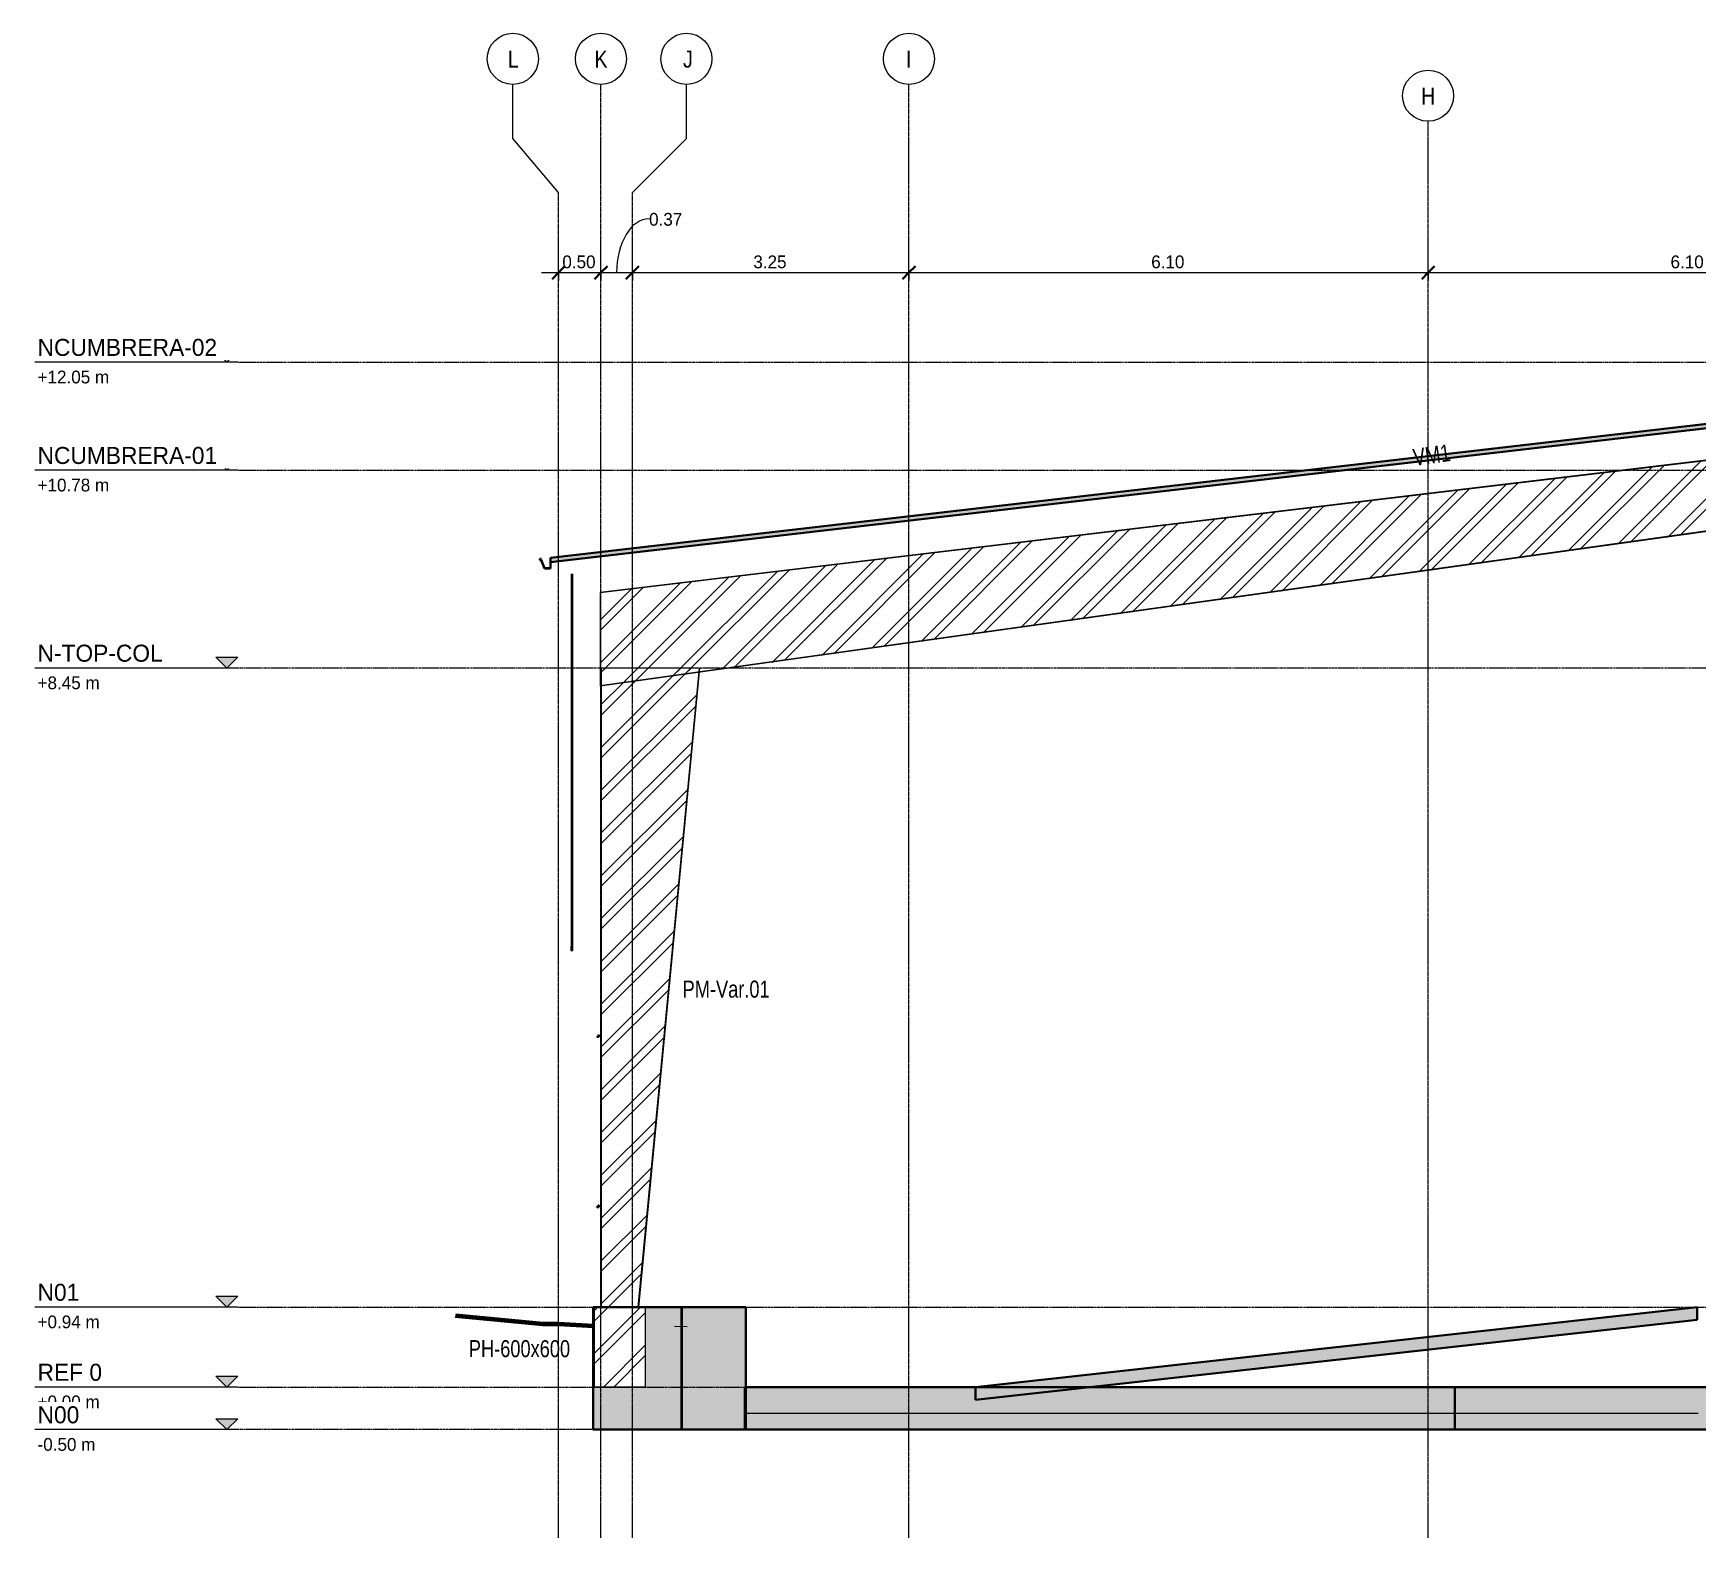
# Model space of a CAD drawing. Header units: centimetres. Extents: x -6111 to 13767, y -285 to 1600.
# Drawn here: x 6726 to 8682, y -177 to 1591 of the extents above; entities that cross this region are included whole.
import ezdxf

# ---------------------------------------------------------------- set-up
doc = ezdxf.new("R2010")
doc.units = ezdxf.units.CM
doc.linetypes.add('Centre', pattern=[3.175, 0.635, -0.475, 1.59, -0.475])
doc.linetypes.add('Grid Line', pattern=[2.2225, 1.27, -0.3175, 0.3175, -0.3175])
for name, color, linetype, lineweight in [('A-ANNO-DIMS', 7, 'Continuous', 9), ('A-ANNO-DIMS-100', 7, 'Continuous', 9), ('A-FLOR', 7, 'Continuous', 9), ('A-FLOR-LEVL', 7, 'Continuous', 9), ('A-FLOR-PATT', 7, 'Continuous', 35), ('A-ROOF', 7, 'Continuous', 9), ('A-ROOF-MCUT', 7, 'Continuous', 35), ('A-ROOF-PATT', 7, 'Continuous', 35), ('A-WALL', 7, 'Continuous', 9), ('A-WALL-PATT', 7, 'Continuous', 35), ('C-BLDG-PADS', 7, 'Continuous', 9), ('C-TOPO', 7, 'Continuous', 9), ('S-BEAM', 7, 'Continuous', 9), ('S-BEAM-IDEN', 7, 'Continuous', 18), ('S-COLS', 7, 'Continuous', 9), ('S-COLS-IDEN', 7, 'Continuous', 9), ('S-GRID', 7, 'Continuous', 9), ('S-GRID-IDEN', 7, 'Continuous', 9)]:
    doc.layers.add(name, color=color, linetype=linetype, lineweight=lineweight)
doc.styles.add('Century Gothic', font='GOTHIC.TTF', dxfattribs={"height": 20})
doc.styles.add('Century Gothic_1', font='GOTHIC.TTF', dxfattribs={"height": 15})
doc.styles.add('Century Gothic_2', font='GOTHIC.TTF', dxfattribs={"width": 0.8, "height": 20})
doc.styles.add('Saira Condensed', font='SairaCondensed-Regular.ttf', dxfattribs={"height": 20})
doc.dimstyles.new('FCA_N_Cotas_E100', dxfattribs={"dimscale": 30.48, "dimtxt": 15.662524, "dimasz": 0.492126, "dimexe": 0.656168, "dimexo": 0.656168, "dimgap": 0.032808, "dimtad": 1, "dimlfac": 0.01, "dimrnd": 0.01, "dimzin": 0, "dimdsep": 46, "dimtxsty": 'Century Gothic_1', "dimblk1": 'OBLIQUE', "dimblk2": 'OBLIQUE', "dimsah": 1, "dimcen": 0.09, "dimdle": 0.656168, "dimadec": 3, "dimazin": 2, "dimtfac": 1, "dimtdec": 4, "dimtix": 1, "dimtmove": 0, "dimatfit": 3, "dimfxl": 1, "dimtvp": 1, "dimtolj": 1, "dimtzin": 0, "dimarcsym": 2})
doc.dimstyles.new('FCA_N_Cotas_E100_1', dxfattribs={"dimscale": 30.48, "dimtxt": 15.662524, "dimasz": 0.492126, "dimexe": 0.656168, "dimexo": 0.656168, "dimgap": 0.032808, "dimtad": 1, "dimlfac": 0.01, "dimrnd": 0.01, "dimzin": 0, "dimdsep": 46, "dimtxsty": 'Century Gothic_1', "dimblk1": 'OBLIQUE', "dimblk2": 'OBLIQUE', "dimsah": 1, "dimcen": 0.09, "dimdle": 0.656168, "dimadec": 3, "dimazin": 2, "dimtfac": 1, "dimtdec": 4, "dimtix": 1, "dimtmove": 1, "dimatfit": 3, "dimfxl": 1, "dimtvp": 1, "dimtolj": 1, "dimtzin": 0, "dimarcsym": 2})
pattern_1 = [(45, (13128.9, 0), (-25.14472, 25.14472), []), (45, (13128.9, 38.1), (-25.14472, 25.14472), [])]

# ---------------------------------------------------------------- blocks, each defined once
blk = doc.blocks.new('Ramp - Ramp-1344422-Elevación Eje 5')
at = {"layer": 'A-FLOR-LEVL', "true_color": 0xeaeaea}
blk.add_hatch(color=254, dxfattribs=at).paths.add_polyline_path([(-5474.1, 0), (-4762.3, 78.9), (-4762.3, 94), (-5610.2, 0), (-5574.6, 0)])
at = {"layer": 'A-FLOR-LEVL', "color": 254, "lineweight": 35, "true_color": 0xcccccc}
for p, q in [((-4762.3, 94), (-5610.2, 0)), ((-5610.2, -15.1), (-4762.3, 78.9)), ((-4762.3, 78.9), (-4762.3, 94)), ((-5610.2, 0), (-5610.2, -15.1))]:
    blk.add_line(p, q, dxfattribs=at)
blk = doc.blocks.new('PQ_RVR_ARQ-01_ZZ_ZZ_MO_T_A_rvt-4-Elevación Eje 5')
at = {"layer": 'A-ROOF-PATT', "lineweight": 9, "true_color": 0xeaeaea}
blk.add_hatch(color=254, dxfattribs=at).paths.add_polyline_path([(-2152.9, 966.1), (-2152.9, 971.2), (-4147.4, 1201.9), (-6109.6, 974.5), (-6109.6, 969.5), (-4147.4, 1196.9), (-2186.2, 970)])
at = {"layer": 'A-WALL-PATT', "lineweight": 9, "true_color": 0xeaeaea}
for points in [[(-6084.7, 518), (-6084.2, 518), (-6084.2, 955.5), (-6084.7, 955.5), (-6084.7, 562.1)], [(-6085.9, 513), (-6083.4, 513), (-6083.4, 518), (-6085.9, 518)]]:
    blk.add_hatch(color=254, dxfattribs=at).paths.add_polyline_path(points)
at = {"layer": 'A-FLOR', "color": 254, "lineweight": 35, "true_color": 0xcccccc}
for p, q in [((-5881.4, 0), (-5881.4, -50)), ((-5047.2, 0), (-5881.4, 0)), ((-5047.2, -50), (-5047.2, 0)), ((-5047.2, 0), (-5047.2, -50)), ((-2771.6, 0), (-5047.2, 0)), ((-5881.4, -50), (-5047.2, -50)), ((-5047.2, -50), (-2771.6, -50))]:
    blk.add_line(p, q, dxfattribs=at)
at = {"layer": 'A-ROOF', "color": 254, "lineweight": 35, "true_color": 0xcccccc}
for p, q in [((-4147.4, 1201.9), (-6109.6, 974.5)), ((-6109.6, 969.5), (-4147.4, 1196.9)), ((-6109.6, 974.5), (-6109.6, 969.5))]:
    blk.add_line(p, q, dxfattribs=at)
at = {"layer": 'A-ROOF-MCUT', "color": 254, "true_color": 0xcccccc}
for p, q in [((-6120.9, 973.3), (-6122.1, 973.3)), ((-6122.1, 973.3), (-6122.1, 972)), ((-6122.1, 972), (-6120.9, 972)), ((-6121.8, 972.3), (-6121.8, 972.9)), ((-6121.8, 972.9), (-6120.9, 972.9)), ((-6120.6, 972.3), (-6121.8, 972.3)), ((-6120.9, 972.9), (-6120.9, 973.3)), ((-6120.9, 972), (-6117, 962)), ((-6116.8, 962.4), (-6120.6, 972.3)), ((-6117, 962), (-6109.6, 962)), ((-6109.9, 962.4), (-6116.8, 962.4)), ((-6109.6, 974.5), (-6109.9, 974.5)), ((-6109.9, 974.5), (-6109.9, 962.4)), ((-6109.6, 962), (-6109.6, 974.5))]:
    blk.add_line(p, q, dxfattribs=at)
at = {"layer": 'A-WALL', "color": 254, "lineweight": 35, "true_color": 0xcccccc}
for p, q in [((-6084.2, 955.5), (-6084.7, 955.5)), ((-6084.7, 955.5), (-6084.7, 518)), ((-6084.2, 518), (-6084.2, 955.5)), ((-6084.7, 518), (-6084.2, 518)), ((-5955.6, 94), (-6059.8, 94)), ((-6059.8, 94), (-6059.8, -50)), ((-5880.2, 94), (-5955.6, 94)), ((-5955.6, 94), (-5955.6, -50)), ((-5955.6, -50), (-5955.6, 94)), ((-5880.2, -50), (-5880.2, 94)), ((-6059.8, -50), (-5955.6, -50)), ((-5955.6, -50), (-5880.2, -50))]:
    blk.add_line(p, q, dxfattribs=at)
at = {"layer": 'A-WALL', "color": 254, "true_color": 0xcccccc}
for p, q in [((-6085.9, 518), (-6085.9, 513)), ((-6083.4, 518), (-6085.9, 518)), ((-6085.9, 513), (-6083.4, 513)), ((-6083.4, 513), (-6083.4, 518))]:
    blk.add_line(p, q, dxfattribs=at)
at = {"layer": 'C-BLDG-PADS', "color": 254, "lineweight": 18, "true_color": 0xdadada}
for p, q in [((-4761.2, 0), (-5881.4, 0)), ((-5881.4, 0), (-5881.4, -30.5)), ((-5881.4, -30.5), (-4761.2, -30.5))]:
    blk.add_line(p, q, dxfattribs=at)
at = {"layer": 'C-TOPO', "color": 254, "lineweight": 70, "true_color": 0xdadada}
for p, q in [((-6118.6, 74.1), (-6221.4, 83.7)), ((-6100.1, 73.8), (-6118.6, 74.1)), ((-6059.8, 71.5), (-6100.1, 73.8))]:
    blk.add_line(p, q, dxfattribs=at)
at = {"layer": 'C-TOPO', "color": 254, "true_color": 0xdadada}
for p, q in [((-6221.4, 83.7), (-6118.6, 74.1)), ((-6129.9, 74.4), (-6118.6, 74.1)), ((-6121.7, 74.4), (-6100.1, 73.8)), ((-6100.1, 73.8), (-6118.6, 74.1)), ((-6059.8, 71.5), (-6100.1, 73.8)), ((-5964, 71.5), (-5949, 71.4))]:
    blk.add_line(p, q, dxfattribs=at)
at = {"layer": 'A-FLOR-LEVL', "color": 254, "lineweight": 70, "true_color": 0xdadada}
blk.add_blockref('Ramp - Ramp-1344422-Elevación Eje 5', (0, 0), dxfattribs=at)
blk = doc.blocks.new('M_L Equal Angles - 25 x 25 mm-1641098-Elevación Eje 5')
at = {"layer": 'S-BEAM', "lineweight": 35}
for p, q in [((-6055.4, 211.7), (-6055.4, 211.5)), ((-6055.4, 211.5), (-6052.9, 211.5)), ((-6053.8, 211.8), (-6055.2, 211.8)), ((-6053.2, 213.8), (-6053.2, 212.5)), ((-6052.9, 214), (-6053, 214)), ((-6052.9, 211.5), (-6052.9, 214))]:
    blk.add_line(p, q, dxfattribs=at)
for centre, radius, start, end in [((-6055.2, 211.7), 0.159, 90, 180), ((-6053.8, 212.5), 0.635, 270, 0), ((-6053, 213.8), 0.159, 90, 180)]:
    blk.add_arc(centre, radius, start, end, dxfattribs=at)
blk = doc.blocks.new('M_L Equal Angles - 25 x 25 mm-V111-Elevación Eje 5')
at = {"layer": 'S-BEAM', "lineweight": 35}
for p, q in [((-6055.4, 411.7), (-6055.4, 411.5)), ((-6055.4, 411.5), (-6052.9, 411.5)), ((-6053.8, 411.8), (-6055.2, 411.8)), ((-6053.2, 413.8), (-6053.2, 412.5)), ((-6052.9, 414), (-6053, 414)), ((-6052.9, 411.5), (-6052.9, 414))]:
    blk.add_line(p, q, dxfattribs=at)
for centre, radius, start, end in [((-6055.2, 411.7), 0.159, 90, 180), ((-6053.8, 412.5), 0.635, 270, 0), ((-6053, 413.8), 0.159, 90, 180)]:
    blk.add_arc(centre, radius, start, end, dxfattribs=at)
blk = doc.blocks.new('M_L Equal Angles - 25 x 25 mm-V112-Elevación Eje 5')
at = {"layer": 'S-BEAM', "lineweight": 35}
for p, q in [((-6055.4, 211.7), (-6055.4, 211.5)), ((-6055.4, 211.5), (-6052.9, 211.5)), ((-6053.8, 211.8), (-6055.2, 211.8)), ((-6053.2, 213.8), (-6053.2, 212.5)), ((-6052.9, 214), (-6053, 214)), ((-6052.9, 211.5), (-6052.9, 214))]:
    blk.add_line(p, q, dxfattribs=at)
for centre, radius, start, end in [((-6055.2, 211.7), 0.159, 90, 180), ((-6053.8, 212.5), 0.635, 270, 0), ((-6053, 213.8), 0.159, 90, 180)]:
    blk.add_arc(centre, radius, start, end, dxfattribs=at)
blk = doc.blocks.new('Level - Con_Triangulo-1145637-Elevación Eje 5')
at = {"layer": 'A-FLOR-LEVL', "true_color": 0xe2e2e2}
blk.add_hatch(color=254, dxfattribs=at).paths.add_polyline_path([(-6502.9, 12.9), (-6490.1, 0), (-6477.2, 12.9)])
at = {"layer": 'A-FLOR-LEVL', "color": 253, "true_color": 0xaaaaaa}
for p, q in [((-6477.2, 0), (-6715.7, 0)), ((-6502.9, 12.9), (-6477.2, 12.9)), ((-6490.1, 0), (-6502.9, 12.9)), ((-6477.2, 12.9), (-6490.1, 0))]:
    blk.add_line(p, q, dxfattribs=at)
blk = doc.blocks.new('Grid - 3mm-1819951-Elevación Eje 5')
at = {"layer": 'S-GRID-IDEN', "color": 253, "true_color": 0xaaaaaa}
blk.add_circle((-1330.8, 1561.1), 30, dxfattribs=at)
blk = doc.blocks.new('DIMBLOCK40-Elevación Eje 5')
at = {"layer": 'A-ANNO-DIMS-100'}
for p, q in [((7343, 1309.8), (7343, 1329.8)), ((7393, 1309.8), (7393, 1329.8)), ((7323, 1309.8), (7393, 1309.8)), ((7343, 1309.8), (7343, 1300.4)), ((7393, 1309.8), (7393, 1300.4))]:
    blk.add_line(p, q, dxfattribs=at)
at = {"layer": 'A-ANNO-DIMS-100', "lineweight": 35}
for p, q in [((7343, 1309.8), (7350.5, 1317.3)), ((7393, 1309.8), (7400.5, 1317.3)), ((7343, 1309.8), (7335.5, 1302.3)), ((7393, 1309.8), (7385.5, 1302.3))]:
    blk.add_line(p, q, dxfattribs=at)
at = {"layer": 'A-ANNO-DIMS-100', "color": 0, "insert": (7347.6, 1330), "char_height": 15, "width": 48.927, "attachment_point": 1, "line_spacing_factor": 0.984502, "style": 'Century Gothic_1'}
blk.add_mtext('0.50', dxfattribs=at)
blk = doc.blocks.new('_Oblique')
at = {"color": 0, "linetype": 'ByBlock', "lineweight": -2}
blk.add_line((-0.5, -0.5), (0.5, 0.5), dxfattribs=at)
blk = doc.blocks.new('DIMBLOCK41-Elevación Eje 5')
at = {"layer": 'A-ANNO-DIMS-100'}
for p, q in [((7393, 1309.8), (7393, 1329.8)), ((7429.9, 1309.8), (7429.9, 1329.8)), ((7393, 1309.8), (7429.9, 1309.8)), ((7393, 1309.8), (7393, 1300.4)), ((7429.9, 1309.8), (7429.9, 1300.4))]:
    blk.add_line(p, q, dxfattribs=at)
at = {"layer": 'A-ANNO-DIMS-100', "lineweight": 35}
for p, q in [((7393, 1309.8), (7400.5, 1317.3)), ((7429.9, 1309.8), (7437.4, 1317.3)), ((7393, 1309.8), (7385.5, 1302.3)), ((7429.9, 1309.8), (7422.4, 1302.3))]:
    blk.add_line(p, q, dxfattribs=at)
at = {"layer": 'A-ANNO-DIMS-100'}
blk.add_ellipse((7449.5, 1309.8), major_axis=(0, 63.3), ratio=0.602064, start_param=0, end_param=1.570796, dxfattribs=at)
at = {"layer": 'A-ANNO-DIMS-100', "color": 0, "insert": (7449.5, 1380), "char_height": 15, "width": 48.927, "attachment_point": 1, "line_spacing_factor": 0.984502, "style": 'Century Gothic_1'}
blk.add_mtext('0.37', dxfattribs=at)
blk = doc.blocks.new('DIMBLOCK42-Elevación Eje 5')
at = {"layer": 'A-ANNO-DIMS-100'}
for p, q in [((7429.9, 1309.8), (7429.9, 1329.8)), ((7754.9, 1309.8), (7754.9, 1329.8)), ((7429.9, 1309.8), (7754.9, 1309.8)), ((7429.9, 1309.8), (7429.9, 1300.4)), ((7754.9, 1309.8), (7754.9, 1300.4))]:
    blk.add_line(p, q, dxfattribs=at)
at = {"layer": 'A-ANNO-DIMS-100', "lineweight": 35}
for p, q in [((7429.9, 1309.8), (7437.4, 1317.3)), ((7754.9, 1309.8), (7762.4, 1317.3)), ((7429.9, 1309.8), (7422.4, 1302.3)), ((7754.9, 1309.8), (7747.4, 1302.3))]:
    blk.add_line(p, q, dxfattribs=at)
at = {"layer": 'A-ANNO-DIMS-100', "color": 0, "insert": (7572, 1330), "char_height": 15, "width": 48.927, "attachment_point": 1, "line_spacing_factor": 0.984502, "style": 'Century Gothic_1'}
blk.add_mtext('3.25', dxfattribs=at)
blk = doc.blocks.new('DIMBLOCK43-Elevación Eje 5')
at = {"layer": 'A-ANNO-DIMS-100'}
for p, q in [((7754.9, 1309.8), (7754.9, 1329.8)), ((8364.9, 1309.8), (8364.9, 1329.8)), ((7754.9, 1309.8), (8364.9, 1309.8)), ((7754.9, 1309.8), (7754.9, 1300.4)), ((8364.9, 1309.8), (8364.9, 1300.4))]:
    blk.add_line(p, q, dxfattribs=at)
at = {"layer": 'A-ANNO-DIMS-100', "lineweight": 35}
for p, q in [((7754.9, 1309.8), (7762.4, 1317.3)), ((8364.9, 1309.8), (8372.4, 1317.3)), ((7754.9, 1309.8), (7747.4, 1302.3)), ((8364.9, 1309.8), (8357.4, 1302.3))]:
    blk.add_line(p, q, dxfattribs=at)
at = {"layer": 'A-ANNO-DIMS-100', "color": 0, "insert": (8039.5, 1330), "char_height": 15, "width": 48.927, "attachment_point": 1, "line_spacing_factor": 0.984502, "style": 'Century Gothic_1'}
blk.add_mtext('6.10', dxfattribs=at)
blk = doc.blocks.new('DIMBLOCK44-Elevación Eje 5')
at = {"layer": 'A-ANNO-DIMS-100'}
for p, q in [((8364.9, 1309.8), (8364.9, 1329.8)), ((8975.2, 1309.8), (8975.2, 1329.8)), ((8364.9, 1309.8), (8975.2, 1309.8)), ((8364.9, 1309.8), (8364.9, 1300.4)), ((8975.2, 1309.8), (8975.2, 1300.4))]:
    blk.add_line(p, q, dxfattribs=at)
at = {"layer": 'A-ANNO-DIMS-100', "lineweight": 35}
for p, q in [((8364.9, 1309.8), (8372.4, 1317.3)), ((8975.2, 1309.8), (8982.7, 1317.3)), ((8364.9, 1309.8), (8357.4, 1302.3)), ((8975.2, 1309.8), (8967.7, 1302.3))]:
    blk.add_line(p, q, dxfattribs=at)
at = {"layer": 'A-ANNO-DIMS-100', "color": 0, "insert": (8649.7, 1330), "char_height": 15, "width": 48.927, "attachment_point": 1, "line_spacing_factor": 0.984502, "style": 'Century Gothic_1'}
blk.add_mtext('6.10', dxfattribs=at)

msp = doc.modelspace()

# ---------------------------------------------------------------- hatches: boundary and pattern name
at = {"layer": 'A-FLOR-PATT', "lineweight": 9, "true_color": 0x9a9a9a}
msp.add_hatch(color=253, dxfattribs=at).paths.add_polyline_path([(12073.141, -50), (12135.6, -50), (12135.6, 0), (7562.061, 0), (7562.061, -50), (11749.736, -50)])
at = {"layer": 'A-WALL-PATT', "lineweight": 9, "true_color": 0x9a9a9a}
for points in [[(7487.803, -50), (7487.803, 94), (7445.115, 94), (7445.115, 0), (7385.115, 0), (7385.115, 94), (7383.646, 94), (7383.646, -50), (7445.115, -50)], [(7545.468, -50), (7563.203, -50), (7563.203, 94), (7487.803, 94), (7487.803, -50)]]:
    msp.add_hatch(color=253, dxfattribs=at).paths.add_polyline_path(points)
at = {"layer": 'S-BEAM', "true_color": 0xc0c0c0}
h = msp.add_hatch(dxfattribs=at)
h.set_pattern_fill('FP_38', color=9, style=0, pattern_type=2)
h.set_pattern_definition(pattern_1)
h.paths.add_polyline_path([(7392.009, 933.452), (9324.77, 1164.442), (9324.77, 1165.028), (7392.009, 934.038)])
h = msp.add_hatch(dxfattribs=at)
h.set_pattern_fill('FP_38', color=9, style=0, pattern_type=2)
h.set_pattern_definition(pattern_1)
h.paths.add_polyline_path([(7392.009, 824.237), (7392.808, 824.349), (7392.808, 845.103), (7393.39, 845.103), (7393.39, 824.43), (7507.78, 840.433), (7508.226, 845.103), (7508.808, 845.103), (7508.37, 840.516), (9324.77, 1094.635), (9324.77, 1164.442), (7392.009, 933.452)])
h = msp.add_hatch(dxfattribs=at)
h.set_pattern_fill('FP_38', color=9, style=0, pattern_type=2)
h.set_pattern_definition(pattern_1)
h.paths.add_polyline_path([(7392.009, 823.649), (9324.77, 1094.047), (9324.77, 1094.635), (7392.009, 824.237)])
at = {"layer": 'S-COLS', "true_color": 0xc0c0c0}
h = msp.add_hatch(dxfattribs=at)
h.set_pattern_fill('FP_38', color=9, style=0, pattern_type=2)
h.set_pattern_definition(pattern_1)
h.paths.add_polyline_path([(7393.39, 94), (7393.39, 845.103), (7392.808, 845.103), (7392.808, 94)])
h = msp.add_hatch(dxfattribs=at)
h.set_pattern_fill('FP_38', color=9, style=0, pattern_type=2)
h.set_pattern_definition(pattern_1)
h.paths.add_polyline_path([(7436.486, 94), (7507.723, 839.838), (7393.39, 823.842), (7393.39, 94)])
h.paths.add_polyline_path([(7393.39, 824.43), (7507.78, 840.433), (7508.226, 845.103), (7393.39, 845.103)])
h = msp.add_hatch(dxfattribs=at)
h.set_pattern_fill('FP_38', color=9, style=0, pattern_type=2)
h.set_pattern_definition(pattern_1)
h.paths.add_polyline_path([(7436.486, 94), (7437.068, 94), (7508.808, 845.103), (7508.226, 845.103), (7445.115, 184.346)])
h = msp.add_hatch(dxfattribs=at)
h.set_pattern_fill('FP_38', color=9, style=0, pattern_type=2)
h.set_pattern_definition(pattern_1)
h.paths.add_polyline_path([(7445.115, 0), (7445.115, 94), (7385.115, 94), (7385.115, 0)])

# ---------------------------------------------------------------- linework, layer by layer
at = {"layer": 'A-FLOR', "lineweight": 35}
for p, q in [((11203.566, 0), (7562.061, 0)), ((7562.061, 0), (7562.061, -50)), ((7563.203, -50), (12135.6, -50))]:
    msp.add_line(p, q, dxfattribs=at)
at = {"layer": 'A-FLOR-LEVL', "color": 253, "linetype": 'Centre', "true_color": 0xaaaaaa}
for p, q in [((12652.403, 845.103), (6966.223, 845.103)), ((6966.223, 94), (12652.403, 94)), ((6966.223, 0), (12652.403, 0)), ((12652.403, -50), (6966.223, -50))]:
    msp.add_line(p, q, dxfattribs=at)
at = {"layer": 'A-WALL', "lineweight": 35}
for p, q in [((7385.115, 94), (7383.646, 94)), ((7383.646, 94), (7383.646, -50)), ((7563.203, 94), (7445.115, 94)), ((7487.803, 94), (7487.803, -50)), ((7563.203, -50), (7563.203, 94)), ((7383.646, -50), (7563.203, -50))]:
    msp.add_line(p, q, dxfattribs=at)
at = {"layer": 'S-BEAM'}
for p, q in [((9324.77, 1165.028), (7392.009, 934.038)), ((9324.77, 1164.442), (7392.009, 933.452)), ((9324.77, 1094.635), (7392.009, 824.237)), ((9324.77, 1094.047), (7392.009, 823.649)), ((7392.009, 934.038), (7392.009, 933.452)), ((7392.009, 933.452), (7392.009, 824.237)), ((7392.009, 824.237), (7392.009, 823.649))]:
    msp.add_line(p, q, dxfattribs=at)
at = {"layer": 'S-COLS'}
for p, q in [((7392.808, 845.103), (7392.808, 94)), ((7393.39, 845.103), (7392.808, 845.103)), ((7393.39, 845.103), (7393.39, 94)), ((7508.226, 845.103), (7393.39, 845.103)), ((7508.226, 845.103), (7436.486, 94)), ((7508.808, 845.103), (7437.068, 94)), ((7508.808, 845.103), (7508.226, 845.103)), ((7385.115, 94), (7385.115, 0)), ((7445.115, 94), (7385.115, 94)), ((7445.115, 94), (7445.115, 0)), ((7445.115, 0), (7385.115, 0))]:
    msp.add_line(p, q, dxfattribs=at)
at = {"layer": 'S-GRID', "color": 253, "true_color": 0xaaaaaa}
for p, q in [((7289.433, 1467.636), (7289.433, 1531.136)), ((7493.403, 1467.636), (7493.403, 1531.136)), ((7342.998, 1404.136), (7289.433, 1467.636)), ((7429.903, 1404.136), (7493.403, 1467.636))]:
    msp.add_line(p, q, dxfattribs=at)
at = {"layer": 'S-GRID', "color": 253, "linetype": 'Grid Line', "true_color": 0xaaaaaa}
for p, q in [((7392.998, -176.993), (7392.998, 1531.136)), ((7754.903, -176.993), (7754.903, 1531.136)), ((8364.903, -176.993), (8364.903, 1487.731)), ((7342.998, -176.993), (7342.998, 1404.136)), ((7429.903, -176.993), (7429.903, 1404.136))]:
    msp.add_line(p, q, dxfattribs=at)

# ---------------------------------------------------------------- block references
at = {"lineweight": 5}
msp.add_blockref('PQ_RVR_ARQ-01_ZZ_ZZ_MO_T_A_rvt-4-Elevación Eje 5', (13443.443, 0), dxfattribs=at)
at = {"layer": 'A-FLOR-LEVL', "color": 253, "true_color": 0xaaaaaa}
for p in [(13443.443, 1204.505), (13443.443, 1077.508), (13443.443, 845.103), (13443.443, 94), (13443.443, 0)]:
    msp.add_blockref('Level - Con_Triangulo-1145637-Elevación Eje 5', p, dxfattribs=at)
at = {"layer": 'S-BEAM'}
for name in ['M_L Equal Angles - 25 x 25 mm-V111-Elevación Eje 5', 'M_L Equal Angles - 25 x 25 mm-1641098-Elevación Eje 5', 'M_L Equal Angles - 25 x 25 mm-V112-Elevación Eje 5']:
    msp.add_blockref(name, (13443.443, 0), dxfattribs=at)
at = {"layer": 'S-GRID-IDEN', "color": 253, "true_color": 0xaaaaaa}
for p in [(8620.206, 0), (8723.771, 0), (8824.177, 0), (9085.677, 0), (9695.677, -43.405)]:
    msp.add_blockref('Grid - 3mm-1819951-Elevación Eje 5', p, dxfattribs=at)

# ---------------------------------------------------------------- texts
at = {"layer": 'S-BEAM-IDEN', "lineweight": 9, "insert": (8345.943, 1102.334), "char_height": 20, "width": 60.2869, "attachment_point": 1, "rotation": 7.964134, "style": 'Century Gothic_2'}
msp.add_mtext('VM1', dxfattribs=at)
at = {"layer": 'S-COLS-IDEN', "char_height": 20, "attachment_point": 1, "style": 'Century Gothic_2'}
for s, insert, width in [('PM-Var.01', (7488.942, 477.757), 134.6835), ('PH-600x600', (7237.752, 55.206), 149.43455)]:
    msp.add_mtext(s, dxfattribs=dict(at, insert=insert, width=width))
at = {"layer": 'S-GRID-IDEN', "color": 253, "true_color": 0xaaaaaa, "char_height": 20, "attachment_point": 1, "style": 'Saira Condensed'}
for s, insert, width in [('L', (7283.51, 1570.816), 13.62869), ('K', (7385.424, 1570.816), 17.63712), ('J', (7489.43, 1570.816), 8.81856), ('I', (7751.28, 1570.816), 8.01687), ('H', (8356.68, 1527.411), 19.2405)]:
    msp.add_mtext(s, dxfattribs=dict(at, insert=insert, width=width))

# ---------------------------------------------------------------- dimensions: what is measured, and where the dimension line sits
at = {"layer": 'A-ANNO-DIMS'}
dim = msp.add_linear_dim(base=(7429.903, 1309.821), p1=(7392.998, 1320.428), p2=(7429.903, 1320.428), dimstyle='FCA_N_Cotas_E100_1', override={"dimpost": '<>', "dimfxl": 36.905634}, dxfattribs=at)
dim.commit()
dim.dimension.update_dxf_attribs({"geometry": 'DIMBLOCK41-Elevación Eje 5', "text_midpoint": (7473.996, 1369.993), "dimtype": 160})
for base, p1, p2, override, picture, middle in [((7392.998, 1309.821), (7342.998, 1320.428), (7392.998, 1320.428), {"dimpost": '<>', "dimfxl": 50}, 'DIMBLOCK40-Elevación Eje 5', (7367.998, 1318.698)), ((7754.903, 1309.821), (7429.903, 1320.428), (7754.903, 1320.428), {"dimpost": '<>', "dimfxl": 325}, 'DIMBLOCK42-Elevación Eje 5', (7592.403, 1318.698)), ((8364.903, 1309.821), (7754.903, 1320.428), (8364.903, 1320.428), {"dimpost": '<>', "dimfxl": 610}, 'DIMBLOCK43-Elevación Eje 5', (8059.903, 1318.698)), ((8975.184, 1309.821), (8364.903, 1320.428), (8975.184, 1320.428), {"dimpost": '<>', "dimfxl": 610.280405}, 'DIMBLOCK44-Elevación Eje 5', (8670.044, 1318.698))]:
    dim = msp.add_linear_dim(base=base, p1=p1, p2=p2, dimstyle='FCA_N_Cotas_E100', override=override, dxfattribs=at)
    dim.commit()
    dim.dimension.update_dxf_attribs({"geometry": picture, "text_midpoint": middle})

# ---------------------------------------------------------------- next in the draw order: texts
at = {"layer": 'A-FLOR-LEVL', "color": 9, "true_color": 0xb7b7b7, "char_height": 20, "attachment_point": 1, "style": 'Century Gothic', "bg_fill": 3, "box_fill_scale": 1.25, "bg_fill_color": 256, "bg_fill_true_color": 13158600, "bg_fill_transparency": 0}
for s, insert, width in [('NCUMBRERA-02', (6730.965, 1231.973), 262.15181), ('NCUMBRERA-01', (6730.965, 1104.976), 262.15181), ('N-TOP-COL', (6730.965, 872.571), 185.9915), ('N01', (6730.965, 121.468), 64.135), ('REF 0', (6730.965, 27.468), 84.97887)]:
    msp.add_mtext(s, dxfattribs=dict(at, insert=insert, width=width))

# ---------------------------------------------------------------- next in the draw order: linework, layer by layer
at = {"layer": 'A-FLOR-LEVL', "color": 253, "linetype": 'Centre', "true_color": 0xaaaaaa}
for p, q in [((6966.223, 1204.505), (12652.403, 1204.505)), ((6966.223, 1077.508), (12652.403, 1077.508))]:
    msp.add_line(p, q, dxfattribs=at)

# ---------------------------------------------------------------- next in the draw order: texts
at = {"layer": 'A-FLOR-LEVL', "color": 9, "true_color": 0xb7b7b7, "char_height": 15, "attachment_point": 1, "style": 'Century Gothic_1', "bg_fill": 3, "box_fill_scale": 1.25, "bg_fill_color": 256, "bg_fill_true_color": 13158600, "bg_fill_transparency": 0}
for s, insert, width in [('+12.05 m', (6730.965, 1194.661), 112.23625), ('+10.78 m', (6730.965, 1067.664), 112.23625), ('+8.45 m', (6730.965, 835.259), 97.80587), ('+0.94 m', (6730.965, 84.156), 97.80587), ('+0.00 m', (6730.965, -9.844), 97.80587)]:
    msp.add_mtext(s, dxfattribs=dict(at, insert=insert, width=width))

# ---------------------------------------------------------------- next in the draw order: block references
at = {"layer": 'A-FLOR-LEVL', "color": 253, "true_color": 0xaaaaaa}
msp.add_blockref('Level - Con_Triangulo-1145637-Elevación Eje 5', (13443.443, -50), dxfattribs=at)

# ---------------------------------------------------------------- next in the draw order: texts
at = {"layer": 'A-FLOR-LEVL', "color": 9, "true_color": 0xb7b7b7, "insert": (6730.965, -22.532), "char_height": 20, "width": 64.135, "attachment_point": 1, "style": 'Century Gothic', "bg_fill": 3, "box_fill_scale": 1.25, "bg_fill_color": 256, "bg_fill_true_color": 13158600, "bg_fill_transparency": 0}
msp.add_mtext('N00', dxfattribs=at)

# ---------------------------------------------------------------- next in the draw order: texts
at = {"layer": 'A-FLOR-LEVL', "color": 9, "true_color": 0xb7b7b7, "insert": (6730.965, -59.844), "char_height": 15, "width": 90.59069, "attachment_point": 1, "style": 'Century Gothic_1', "bg_fill": 3, "box_fill_scale": 1.25, "bg_fill_color": 256, "bg_fill_true_color": 13158600, "bg_fill_transparency": 0}
msp.add_mtext('-0.50 m', dxfattribs=at)

doc.saveas('drawing.dxf')
